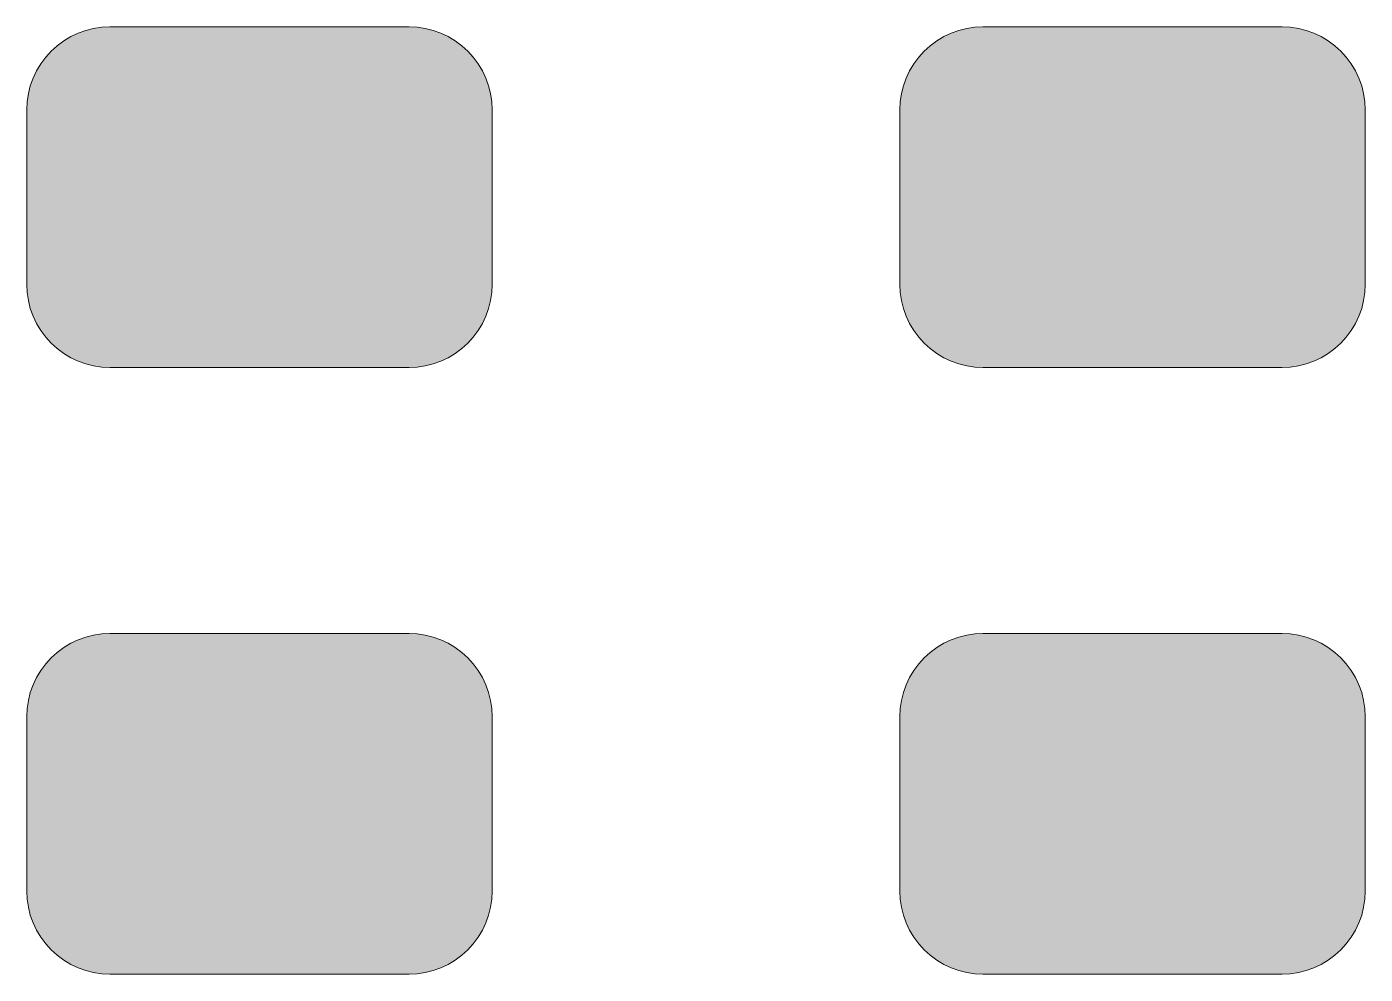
# Model space of a CAD drawing. Header units: millimetres. Extents: x -16.3 to 39.6, y -103.9 to -60.4.
# Drawn here: x -11.005 to -6.978, y -100.095 to -97.245 of the extents above; entities that cross this region are included whole.
import ezdxf

# ---------------------------------------------------------------- set-up
doc = ezdxf.new("R2010")
doc.units = ezdxf.units.MM
doc.header["$MEASUREMENT"] = 0
doc.layers.add('Camada 1', color=7, linetype='Continuous')

msp = doc.modelspace()

# ---------------------------------------------------------------- hatches: boundary and pattern name
at = {"layer": 'Camada 1', "true_color": 0x840000}
h = msp.add_hatch(color=16, dxfattribs=at)
edge = h.paths.add_edge_path()
edge.add_spline(control_points=[(-9.8303, -97.2459), (-9.8303, -97.2459), (-9.8059, -97.2494), (-9.8059, -97.2494), (-9.8059, -97.2494), (-9.7823, -97.2555), (-9.7823, -97.2555), (-9.7823, -97.2555), (-9.7592, -97.2636), (-9.7592, -97.2636), (-9.7592, -97.2636), (-9.7369, -97.2741), (-9.7369, -97.2741), (-9.7369, -97.2741), (-9.716, -97.2868), (-9.716, -97.2868), (-9.716, -97.2868), (-9.6962, -97.3015), (-9.6962, -97.3015), (-9.6962, -97.3015), (-9.6779, -97.318), (-9.6779, -97.318), (-9.6779, -97.318), (-9.6617, -97.336), (-9.6617, -97.336), (-9.6617, -97.336), (-9.6469, -97.3559), (-9.6469, -97.3559), (-9.6469, -97.3559), (-9.6342, -97.3769), (-9.6342, -97.3769), (-9.6342, -97.3769), (-9.6238, -97.399), (-9.6238, -97.399), (-9.6238, -97.399), (-9.6154, -97.4221), (-9.6154, -97.4221), (-9.6154, -97.4221), (-9.6096, -97.4458), (-9.6096, -97.4458), (-9.6096, -97.4458), (-9.606, -97.4702), (-9.606, -97.4702), (-9.606, -97.4702), (-9.6048, -97.4945), (-9.6048, -97.4945), (-9.6048, -97.4945), (-9.6048, -98.0196), (-9.6048, -98.0196), (-9.6048, -98.0196), (-9.606, -98.0442), (-9.606, -98.0442), (-9.606, -98.0442), (-9.6096, -98.0683), (-9.6096, -98.0683), (-9.6096, -98.0683), (-9.6154, -98.0922), (-9.6154, -98.0922), (-9.6154, -98.0922), (-9.6238, -98.1153), (-9.6238, -98.1153), (-9.6238, -98.1153), (-9.6342, -98.1374), (-9.6342, -98.1374), (-9.6342, -98.1374), (-9.6469, -98.1585), (-9.6469, -98.1585), (-9.6469, -98.1585), (-9.6617, -98.1783), (-9.6617, -98.1783), (-9.6617, -98.1783), (-9.6779, -98.1963), (-9.6779, -98.1963), (-9.6779, -98.1963), (-9.6962, -98.2128), (-9.6962, -98.2128), (-9.6962, -98.2128), (-9.716, -98.2276), (-9.716, -98.2276), (-9.716, -98.2276), (-9.7369, -98.24), (-9.7369, -98.24), (-9.7369, -98.24), (-9.7592, -98.2507), (-9.7592, -98.2507), (-9.7592, -98.2507), (-9.7823, -98.2588), (-9.7823, -98.2588), (-9.7823, -98.2588), (-9.8059, -98.2649), (-9.8059, -98.2649), (-9.8059, -98.2649), (-9.8303, -98.2685), (-9.8303, -98.2685), (-9.8303, -98.2685), (-9.8547, -98.2697), (-9.8547, -98.2697), (-9.8547, -98.2697), (-10.7549, -98.2697), (-10.7549, -98.2697), (-10.7549, -98.2697), (-10.7793, -98.2685), (-10.7793, -98.2685), (-10.7793, -98.2685), (-10.8037, -98.2649), (-10.8037, -98.2649), (-10.8037, -98.2649), (-10.8273, -98.2588), (-10.8273, -98.2588), (-10.8273, -98.2588), (-10.8504, -98.2507), (-10.8504, -98.2507), (-10.8504, -98.2507), (-10.8727, -98.24), (-10.8727, -98.24), (-10.8727, -98.24), (-10.8936, -98.2276), (-10.8936, -98.2276), (-10.8936, -98.2276), (-10.9134, -98.2128), (-10.9134, -98.2128), (-10.9134, -98.2128), (-10.9317, -98.1963), (-10.9317, -98.1963), (-10.9317, -98.1963), (-10.9479, -98.1783), (-10.9479, -98.1783), (-10.9479, -98.1783), (-10.9627, -98.1585), (-10.9627, -98.1585), (-10.9627, -98.1585), (-10.9754, -98.1374), (-10.9754, -98.1374), (-10.9754, -98.1374), (-10.9858, -98.1153), (-10.9858, -98.1153), (-10.9858, -98.1153), (-10.9942, -98.0922), (-10.9942, -98.0922), (-10.9942, -98.0922), (-11, -98.0683), (-11, -98.0683), (-11, -98.0683), (-11.0036, -98.0442), (-11.0036, -98.0442), (-11.0036, -98.0442), (-11.0048, -98.0196), (-11.0048, -98.0196), (-11.0048, -98.0196), (-11.0048, -97.4945), (-11.0048, -97.4945), (-11.0048, -97.4945), (-11.0036, -97.4702), (-11.0036, -97.4702), (-11.0036, -97.4702), (-11, -97.4458), (-11, -97.4458), (-11, -97.4458), (-10.9942, -97.4221), (-10.9942, -97.4221), (-10.9942, -97.4221), (-10.9858, -97.399), (-10.9858, -97.399), (-10.9858, -97.399), (-10.9754, -97.3769), (-10.9754, -97.3769), (-10.9754, -97.3769), (-10.9627, -97.3559), (-10.9627, -97.3559), (-10.9627, -97.3559), (-10.9479, -97.336), (-10.9479, -97.336), (-10.9479, -97.336), (-10.9317, -97.318), (-10.9317, -97.318), (-10.9317, -97.318), (-10.9134, -97.3015), (-10.9134, -97.3015), (-10.9134, -97.3015), (-10.8936, -97.2868), (-10.8936, -97.2868), (-10.8936, -97.2868), (-10.8727, -97.2741), (-10.8727, -97.2741), (-10.8727, -97.2741), (-10.8504, -97.2636), (-10.8504, -97.2636), (-10.8504, -97.2636), (-10.8273, -97.2555), (-10.8273, -97.2555), (-10.8273, -97.2555), (-10.8037, -97.2494), (-10.8037, -97.2494), (-10.8037, -97.2494), (-10.7793, -97.2459), (-10.7793, -97.2459), (-10.7793, -97.2459), (-10.7549, -97.2446), (-10.7549, -97.2446), (-10.7549, -97.2446), (-9.8547, -97.2446), (-9.8547, -97.2446), (-9.8547, -97.2446), (-9.8303, -97.2459), (-9.8303, -97.2459)], knot_values=[0, 0, 0, 0, 0.014706, 0.014706, 0.014706, 0.029412, 0.029412, 0.029412, 0.044118, 0.044118, 0.044118, 0.058824, 0.058824, 0.058824, 0.073529, 0.073529, 0.073529, 0.088235, 0.088235, 0.088235, 0.102941, 0.102941, 0.102941, 0.117647, 0.117647, 0.117647, 0.132353, 0.132353, 0.132353, 0.147059, 0.147059, 0.147059, 0.161765, 0.161765, 0.161765, 0.176471, 0.176471, 0.176471, 0.191176, 0.191176, 0.191176, 0.205882, 0.205882, 0.205882, 0.220588, 0.220588, 0.220588, 0.235294, 0.235294, 0.235294, 0.25, 0.25, 0.25, 0.264706, 0.264706, 0.264706, 0.279412, 0.279412, 0.279412, 0.294118, 0.294118, 0.294118, 0.308824, 0.308824, 0.308824, 0.323529, 0.323529, 0.323529, 0.338235, 0.338235, 0.338235, 0.352941, 0.352941, 0.352941, 0.367647, 0.367647, 0.367647, 0.382353, 0.382353, 0.382353, 0.397059, 0.397059, 0.397059, 0.411765, 0.411765, 0.411765, 0.426471, 0.426471, 0.426471, 0.441176, 0.441176, 0.441176, 0.455882, 0.455882, 0.455882, 0.470588, 0.470588, 0.470588, 0.485294, 0.485294, 0.485294, 0.5, 0.5, 0.5, 0.514706, 0.514706, 0.514706, 0.529412, 0.529412, 0.529412, 0.544118, 0.544118, 0.544118, 0.558824, 0.558824, 0.558824, 0.573529, 0.573529, 0.573529, 0.588235, 0.588235, 0.588235, 0.602941, 0.602941, 0.602941, 0.617647, 0.617647, 0.617647, 0.632353, 0.632353, 0.632353, 0.647059, 0.647059, 0.647059, 0.661765, 0.661765, 0.661765, 0.676471, 0.676471, 0.676471, 0.691176, 0.691176, 0.691176, 0.705882, 0.705882, 0.705882, 0.720588, 0.720588, 0.720588, 0.735294, 0.735294, 0.735294, 0.75, 0.75, 0.75, 0.764706, 0.764706, 0.764706, 0.779412, 0.779412, 0.779412, 0.794118, 0.794118, 0.794118, 0.808824, 0.808824, 0.808824, 0.823529, 0.823529, 0.823529, 0.838235, 0.838235, 0.838235, 0.852941, 0.852941, 0.852941, 0.867647, 0.867647, 0.867647, 0.882353, 0.882353, 0.882353, 0.897059, 0.897059, 0.897059, 0.911765, 0.911765, 0.911765, 0.926471, 0.926471, 0.926471, 0.941176, 0.941176, 0.941176, 0.955882, 0.955882, 0.955882, 0.970588, 0.970588, 0.970588, 0.985294, 0.985294, 0.985294, 1, 1, 1, 1], degree=3, periodic=1)
h = msp.add_hatch(color=16, dxfattribs=at)
edge = h.paths.add_edge_path()
edge.add_spline(control_points=[(-7.204, -97.2459), (-7.204, -97.2459), (-7.1796, -97.2494), (-7.1796, -97.2494), (-7.1796, -97.2494), (-7.156, -97.2555), (-7.156, -97.2555), (-7.156, -97.2555), (-7.1328, -97.2636), (-7.1328, -97.2636), (-7.1328, -97.2636), (-7.1105, -97.2741), (-7.1105, -97.2741), (-7.1105, -97.2741), (-7.0897, -97.2868), (-7.0897, -97.2868), (-7.0897, -97.2868), (-7.0699, -97.3015), (-7.0699, -97.3015), (-7.0699, -97.3015), (-7.0516, -97.318), (-7.0516, -97.318), (-7.0516, -97.318), (-7.0353, -97.336), (-7.0353, -97.336), (-7.0353, -97.336), (-7.0206, -97.3559), (-7.0206, -97.3559), (-7.0206, -97.3559), (-7.0079, -97.3769), (-7.0079, -97.3769), (-7.0079, -97.3769), (-6.9975, -97.399), (-6.9975, -97.399), (-6.9975, -97.399), (-6.9891, -97.4221), (-6.9891, -97.4221), (-6.9891, -97.4221), (-6.9832, -97.4458), (-6.9832, -97.4458), (-6.9832, -97.4458), (-6.9797, -97.4702), (-6.9797, -97.4702), (-6.9797, -97.4702), (-6.9784, -97.4945), (-6.9784, -97.4945), (-6.9784, -97.4945), (-6.9784, -98.0196), (-6.9784, -98.0196), (-6.9784, -98.0196), (-6.9797, -98.0442), (-6.9797, -98.0442), (-6.9797, -98.0442), (-6.9832, -98.0683), (-6.9832, -98.0683), (-6.9832, -98.0683), (-6.9891, -98.0922), (-6.9891, -98.0922), (-6.9891, -98.0922), (-6.9975, -98.1153), (-6.9975, -98.1153), (-6.9975, -98.1153), (-7.0079, -98.1374), (-7.0079, -98.1374), (-7.0079, -98.1374), (-7.0206, -98.1585), (-7.0206, -98.1585), (-7.0206, -98.1585), (-7.0353, -98.1783), (-7.0353, -98.1783), (-7.0353, -98.1783), (-7.0516, -98.1963), (-7.0516, -98.1963), (-7.0516, -98.1963), (-7.0699, -98.2128), (-7.0699, -98.2128), (-7.0699, -98.2128), (-7.0897, -98.2276), (-7.0897, -98.2276), (-7.0897, -98.2276), (-7.1105, -98.24), (-7.1105, -98.24), (-7.1105, -98.24), (-7.1328, -98.2507), (-7.1328, -98.2507), (-7.1328, -98.2507), (-7.156, -98.2588), (-7.156, -98.2588), (-7.156, -98.2588), (-7.1796, -98.2649), (-7.1796, -98.2649), (-7.1796, -98.2649), (-7.204, -98.2685), (-7.204, -98.2685), (-7.204, -98.2685), (-7.2284, -98.2697), (-7.2284, -98.2697), (-7.2284, -98.2697), (-8.1285, -98.2697), (-8.1285, -98.2697), (-8.1285, -98.2697), (-8.1529, -98.2685), (-8.1529, -98.2685), (-8.1529, -98.2685), (-8.1773, -98.2649), (-8.1773, -98.2649), (-8.1773, -98.2649), (-8.2009, -98.2588), (-8.2009, -98.2588), (-8.2009, -98.2588), (-8.224, -98.2507), (-8.224, -98.2507), (-8.224, -98.2507), (-8.2464, -98.24), (-8.2464, -98.24), (-8.2464, -98.24), (-8.2672, -98.2276), (-8.2672, -98.2276), (-8.2672, -98.2276), (-8.287, -98.2128), (-8.287, -98.2128), (-8.287, -98.2128), (-8.3053, -98.1963), (-8.3053, -98.1963), (-8.3053, -98.1963), (-8.3216, -98.1783), (-8.3216, -98.1783), (-8.3216, -98.1783), (-8.3363, -98.1585), (-8.3363, -98.1585), (-8.3363, -98.1585), (-8.349, -98.1374), (-8.349, -98.1374), (-8.349, -98.1374), (-8.3594, -98.1153), (-8.3594, -98.1153), (-8.3594, -98.1153), (-8.3678, -98.0922), (-8.3678, -98.0922), (-8.3678, -98.0922), (-8.3736, -98.0683), (-8.3736, -98.0683), (-8.3736, -98.0683), (-8.3772, -98.0442), (-8.3772, -98.0442), (-8.3772, -98.0442), (-8.3785, -98.0196), (-8.3785, -98.0196), (-8.3785, -98.0196), (-8.3785, -97.4945), (-8.3785, -97.4945), (-8.3785, -97.4945), (-8.3772, -97.4702), (-8.3772, -97.4702), (-8.3772, -97.4702), (-8.3736, -97.4458), (-8.3736, -97.4458), (-8.3736, -97.4458), (-8.3678, -97.4221), (-8.3678, -97.4221), (-8.3678, -97.4221), (-8.3594, -97.399), (-8.3594, -97.399), (-8.3594, -97.399), (-8.349, -97.3769), (-8.349, -97.3769), (-8.349, -97.3769), (-8.3363, -97.3559), (-8.3363, -97.3559), (-8.3363, -97.3559), (-8.3216, -97.336), (-8.3216, -97.336), (-8.3216, -97.336), (-8.3053, -97.318), (-8.3053, -97.318), (-8.3053, -97.318), (-8.287, -97.3015), (-8.287, -97.3015), (-8.287, -97.3015), (-8.2672, -97.2868), (-8.2672, -97.2868), (-8.2672, -97.2868), (-8.2464, -97.2741), (-8.2464, -97.2741), (-8.2464, -97.2741), (-8.224, -97.2636), (-8.224, -97.2636), (-8.224, -97.2636), (-8.2009, -97.2555), (-8.2009, -97.2555), (-8.2009, -97.2555), (-8.1773, -97.2494), (-8.1773, -97.2494), (-8.1773, -97.2494), (-8.1529, -97.2459), (-8.1529, -97.2459), (-8.1529, -97.2459), (-8.1285, -97.2446), (-8.1285, -97.2446), (-8.1285, -97.2446), (-7.2284, -97.2446), (-7.2284, -97.2446), (-7.2284, -97.2446), (-7.204, -97.2459), (-7.204, -97.2459)], knot_values=[0, 0, 0, 0, 0.014706, 0.014706, 0.014706, 0.029412, 0.029412, 0.029412, 0.044118, 0.044118, 0.044118, 0.058824, 0.058824, 0.058824, 0.073529, 0.073529, 0.073529, 0.088235, 0.088235, 0.088235, 0.102941, 0.102941, 0.102941, 0.117647, 0.117647, 0.117647, 0.132353, 0.132353, 0.132353, 0.147059, 0.147059, 0.147059, 0.161765, 0.161765, 0.161765, 0.176471, 0.176471, 0.176471, 0.191176, 0.191176, 0.191176, 0.205882, 0.205882, 0.205882, 0.220588, 0.220588, 0.220588, 0.235294, 0.235294, 0.235294, 0.25, 0.25, 0.25, 0.264706, 0.264706, 0.264706, 0.279412, 0.279412, 0.279412, 0.294118, 0.294118, 0.294118, 0.308824, 0.308824, 0.308824, 0.323529, 0.323529, 0.323529, 0.338235, 0.338235, 0.338235, 0.352941, 0.352941, 0.352941, 0.367647, 0.367647, 0.367647, 0.382353, 0.382353, 0.382353, 0.397059, 0.397059, 0.397059, 0.411765, 0.411765, 0.411765, 0.426471, 0.426471, 0.426471, 0.441176, 0.441176, 0.441176, 0.455882, 0.455882, 0.455882, 0.470588, 0.470588, 0.470588, 0.485294, 0.485294, 0.485294, 0.5, 0.5, 0.5, 0.514706, 0.514706, 0.514706, 0.529412, 0.529412, 0.529412, 0.544118, 0.544118, 0.544118, 0.558824, 0.558824, 0.558824, 0.573529, 0.573529, 0.573529, 0.588235, 0.588235, 0.588235, 0.602941, 0.602941, 0.602941, 0.617647, 0.617647, 0.617647, 0.632353, 0.632353, 0.632353, 0.647059, 0.647059, 0.647059, 0.661765, 0.661765, 0.661765, 0.676471, 0.676471, 0.676471, 0.691176, 0.691176, 0.691176, 0.705882, 0.705882, 0.705882, 0.720588, 0.720588, 0.720588, 0.735294, 0.735294, 0.735294, 0.75, 0.75, 0.75, 0.764706, 0.764706, 0.764706, 0.779412, 0.779412, 0.779412, 0.794118, 0.794118, 0.794118, 0.808824, 0.808824, 0.808824, 0.823529, 0.823529, 0.823529, 0.838235, 0.838235, 0.838235, 0.852941, 0.852941, 0.852941, 0.867647, 0.867647, 0.867647, 0.882353, 0.882353, 0.882353, 0.897059, 0.897059, 0.897059, 0.911765, 0.911765, 0.911765, 0.926471, 0.926471, 0.926471, 0.941176, 0.941176, 0.941176, 0.955882, 0.955882, 0.955882, 0.970588, 0.970588, 0.970588, 0.985294, 0.985294, 0.985294, 1, 1, 1, 1], degree=3, periodic=1)
h = msp.add_hatch(color=16, dxfattribs=at)
edge = h.paths.add_edge_path()
edge.add_spline(control_points=[(-9.8303, -99.0708), (-9.8303, -99.0708), (-9.8059, -99.0743), (-9.8059, -99.0743), (-9.8059, -99.0743), (-9.7823, -99.0804), (-9.7823, -99.0804), (-9.7823, -99.0804), (-9.7592, -99.0885), (-9.7592, -99.0885), (-9.7592, -99.0885), (-9.7369, -99.0992), (-9.7369, -99.0992), (-9.7369, -99.0992), (-9.716, -99.1117), (-9.716, -99.1117), (-9.716, -99.1117), (-9.6962, -99.1264), (-9.6962, -99.1264), (-9.6962, -99.1264), (-9.6779, -99.1429), (-9.6779, -99.1429), (-9.6779, -99.1429), (-9.6617, -99.1609), (-9.6617, -99.1609), (-9.6617, -99.1609), (-9.6469, -99.1807), (-9.6469, -99.1807), (-9.6469, -99.1807), (-9.6342, -99.2018), (-9.6342, -99.2018), (-9.6342, -99.2018), (-9.6238, -99.2239), (-9.6238, -99.2239), (-9.6238, -99.2239), (-9.6154, -99.247), (-9.6154, -99.247), (-9.6154, -99.247), (-9.6096, -99.2709), (-9.6096, -99.2709), (-9.6096, -99.2709), (-9.606, -99.295), (-9.606, -99.295), (-9.606, -99.295), (-9.6048, -99.3197), (-9.6048, -99.3197), (-9.6048, -99.3197), (-9.6048, -99.8444), (-9.6048, -99.8444), (-9.6048, -99.8444), (-9.606, -99.8691), (-9.606, -99.8691), (-9.606, -99.8691), (-9.6096, -99.8932), (-9.6096, -99.8932), (-9.6096, -99.8932), (-9.6154, -99.9171), (-9.6154, -99.9171), (-9.6154, -99.9171), (-9.6238, -99.9402), (-9.6238, -99.9402), (-9.6238, -99.9402), (-9.6342, -99.9623), (-9.6342, -99.9623), (-9.6342, -99.9623), (-9.6469, -99.9834), (-9.6469, -99.9834), (-9.6469, -99.9834), (-9.6617, -100.0032), (-9.6617, -100.0032), (-9.6617, -100.0032), (-9.6779, -100.0212), (-9.6779, -100.0212), (-9.6779, -100.0212), (-9.6962, -100.0377), (-9.6962, -100.0377), (-9.6962, -100.0377), (-9.716, -100.0525), (-9.716, -100.0525), (-9.716, -100.0525), (-9.7369, -100.0649), (-9.7369, -100.0649), (-9.7369, -100.0649), (-9.7592, -100.0756), (-9.7592, -100.0756), (-9.7592, -100.0756), (-9.7823, -100.0837), (-9.7823, -100.0837), (-9.7823, -100.0837), (-9.8059, -100.0898), (-9.8059, -100.0898), (-9.8059, -100.0898), (-9.8303, -100.0934), (-9.8303, -100.0934), (-9.8303, -100.0934), (-9.8547, -100.0946), (-9.8547, -100.0946), (-9.8547, -100.0946), (-10.7549, -100.0946), (-10.7549, -100.0946), (-10.7549, -100.0946), (-10.7793, -100.0934), (-10.7793, -100.0934), (-10.7793, -100.0934), (-10.8037, -100.0898), (-10.8037, -100.0898), (-10.8037, -100.0898), (-10.8273, -100.0837), (-10.8273, -100.0837), (-10.8273, -100.0837), (-10.8504, -100.0756), (-10.8504, -100.0756), (-10.8504, -100.0756), (-10.8727, -100.0649), (-10.8727, -100.0649), (-10.8727, -100.0649), (-10.8936, -100.0525), (-10.8936, -100.0525), (-10.8936, -100.0525), (-10.9134, -100.0377), (-10.9134, -100.0377), (-10.9134, -100.0377), (-10.9317, -100.0212), (-10.9317, -100.0212), (-10.9317, -100.0212), (-10.9479, -100.0032), (-10.9479, -100.0032), (-10.9479, -100.0032), (-10.9627, -99.9834), (-10.9627, -99.9834), (-10.9627, -99.9834), (-10.9754, -99.9623), (-10.9754, -99.9623), (-10.9754, -99.9623), (-10.9858, -99.9402), (-10.9858, -99.9402), (-10.9858, -99.9402), (-10.9942, -99.9171), (-10.9942, -99.9171), (-10.9942, -99.9171), (-11, -99.8932), (-11, -99.8932), (-11, -99.8932), (-11.0036, -99.8691), (-11.0036, -99.8691), (-11.0036, -99.8691), (-11.0048, -99.8444), (-11.0048, -99.8444), (-11.0048, -99.8444), (-11.0048, -99.3197), (-11.0048, -99.3197), (-11.0048, -99.3197), (-11.0036, -99.295), (-11.0036, -99.295), (-11.0036, -99.295), (-11, -99.2709), (-11, -99.2709), (-11, -99.2709), (-10.9942, -99.247), (-10.9942, -99.247), (-10.9942, -99.247), (-10.9858, -99.2239), (-10.9858, -99.2239), (-10.9858, -99.2239), (-10.9754, -99.2018), (-10.9754, -99.2018), (-10.9754, -99.2018), (-10.9627, -99.1807), (-10.9627, -99.1807), (-10.9627, -99.1807), (-10.9479, -99.1609), (-10.9479, -99.1609), (-10.9479, -99.1609), (-10.9317, -99.1429), (-10.9317, -99.1429), (-10.9317, -99.1429), (-10.9134, -99.1264), (-10.9134, -99.1264), (-10.9134, -99.1264), (-10.8936, -99.1117), (-10.8936, -99.1117), (-10.8936, -99.1117), (-10.8727, -99.0992), (-10.8727, -99.0992), (-10.8727, -99.0992), (-10.8504, -99.0885), (-10.8504, -99.0885), (-10.8504, -99.0885), (-10.8273, -99.0804), (-10.8273, -99.0804), (-10.8273, -99.0804), (-10.8037, -99.0743), (-10.8037, -99.0743), (-10.8037, -99.0743), (-10.7793, -99.0708), (-10.7793, -99.0708), (-10.7793, -99.0708), (-10.7549, -99.0695), (-10.7549, -99.0695), (-10.7549, -99.0695), (-9.8547, -99.0695), (-9.8547, -99.0695), (-9.8547, -99.0695), (-9.8303, -99.0708), (-9.8303, -99.0708)], knot_values=[0, 0, 0, 0, 0.014706, 0.014706, 0.014706, 0.029412, 0.029412, 0.029412, 0.044118, 0.044118, 0.044118, 0.058824, 0.058824, 0.058824, 0.073529, 0.073529, 0.073529, 0.088235, 0.088235, 0.088235, 0.102941, 0.102941, 0.102941, 0.117647, 0.117647, 0.117647, 0.132353, 0.132353, 0.132353, 0.147059, 0.147059, 0.147059, 0.161765, 0.161765, 0.161765, 0.176471, 0.176471, 0.176471, 0.191176, 0.191176, 0.191176, 0.205882, 0.205882, 0.205882, 0.220588, 0.220588, 0.220588, 0.235294, 0.235294, 0.235294, 0.25, 0.25, 0.25, 0.264706, 0.264706, 0.264706, 0.279412, 0.279412, 0.279412, 0.294118, 0.294118, 0.294118, 0.308824, 0.308824, 0.308824, 0.323529, 0.323529, 0.323529, 0.338235, 0.338235, 0.338235, 0.352941, 0.352941, 0.352941, 0.367647, 0.367647, 0.367647, 0.382353, 0.382353, 0.382353, 0.397059, 0.397059, 0.397059, 0.411765, 0.411765, 0.411765, 0.426471, 0.426471, 0.426471, 0.441176, 0.441176, 0.441176, 0.455882, 0.455882, 0.455882, 0.470588, 0.470588, 0.470588, 0.485294, 0.485294, 0.485294, 0.5, 0.5, 0.5, 0.514706, 0.514706, 0.514706, 0.529412, 0.529412, 0.529412, 0.544118, 0.544118, 0.544118, 0.558824, 0.558824, 0.558824, 0.573529, 0.573529, 0.573529, 0.588235, 0.588235, 0.588235, 0.602941, 0.602941, 0.602941, 0.617647, 0.617647, 0.617647, 0.632353, 0.632353, 0.632353, 0.647059, 0.647059, 0.647059, 0.661765, 0.661765, 0.661765, 0.676471, 0.676471, 0.676471, 0.691176, 0.691176, 0.691176, 0.705882, 0.705882, 0.705882, 0.720588, 0.720588, 0.720588, 0.735294, 0.735294, 0.735294, 0.75, 0.75, 0.75, 0.764706, 0.764706, 0.764706, 0.779412, 0.779412, 0.779412, 0.794118, 0.794118, 0.794118, 0.808824, 0.808824, 0.808824, 0.823529, 0.823529, 0.823529, 0.838235, 0.838235, 0.838235, 0.852941, 0.852941, 0.852941, 0.867647, 0.867647, 0.867647, 0.882353, 0.882353, 0.882353, 0.897059, 0.897059, 0.897059, 0.911765, 0.911765, 0.911765, 0.926471, 0.926471, 0.926471, 0.941176, 0.941176, 0.941176, 0.955882, 0.955882, 0.955882, 0.970588, 0.970588, 0.970588, 0.985294, 0.985294, 0.985294, 1, 1, 1, 1], degree=3, periodic=1)
h = msp.add_hatch(color=16, dxfattribs=at)
edge = h.paths.add_edge_path()
edge.add_spline(control_points=[(-7.204, -99.0708), (-7.204, -99.0708), (-7.1796, -99.0743), (-7.1796, -99.0743), (-7.1796, -99.0743), (-7.156, -99.0804), (-7.156, -99.0804), (-7.156, -99.0804), (-7.1328, -99.0885), (-7.1328, -99.0885), (-7.1328, -99.0885), (-7.1105, -99.0992), (-7.1105, -99.0992), (-7.1105, -99.0992), (-7.0897, -99.1117), (-7.0897, -99.1117), (-7.0897, -99.1117), (-7.0699, -99.1264), (-7.0699, -99.1264), (-7.0699, -99.1264), (-7.0516, -99.1429), (-7.0516, -99.1429), (-7.0516, -99.1429), (-7.0353, -99.1609), (-7.0353, -99.1609), (-7.0353, -99.1609), (-7.0206, -99.1807), (-7.0206, -99.1807), (-7.0206, -99.1807), (-7.0079, -99.2018), (-7.0079, -99.2018), (-7.0079, -99.2018), (-6.9975, -99.2239), (-6.9975, -99.2239), (-6.9975, -99.2239), (-6.9891, -99.247), (-6.9891, -99.247), (-6.9891, -99.247), (-6.9832, -99.2709), (-6.9832, -99.2709), (-6.9832, -99.2709), (-6.9797, -99.295), (-6.9797, -99.295), (-6.9797, -99.295), (-6.9784, -99.3197), (-6.9784, -99.3197), (-6.9784, -99.3197), (-6.9784, -99.8444), (-6.9784, -99.8444), (-6.9784, -99.8444), (-6.9797, -99.8691), (-6.9797, -99.8691), (-6.9797, -99.8691), (-6.9832, -99.8932), (-6.9832, -99.8932), (-6.9832, -99.8932), (-6.9891, -99.9171), (-6.9891, -99.9171), (-6.9891, -99.9171), (-6.9975, -99.9402), (-6.9975, -99.9402), (-6.9975, -99.9402), (-7.0079, -99.9623), (-7.0079, -99.9623), (-7.0079, -99.9623), (-7.0206, -99.9834), (-7.0206, -99.9834), (-7.0206, -99.9834), (-7.0353, -100.0032), (-7.0353, -100.0032), (-7.0353, -100.0032), (-7.0516, -100.0212), (-7.0516, -100.0212), (-7.0516, -100.0212), (-7.0699, -100.0377), (-7.0699, -100.0377), (-7.0699, -100.0377), (-7.0897, -100.0525), (-7.0897, -100.0525), (-7.0897, -100.0525), (-7.1105, -100.0649), (-7.1105, -100.0649), (-7.1105, -100.0649), (-7.1328, -100.0756), (-7.1328, -100.0756), (-7.1328, -100.0756), (-7.156, -100.0837), (-7.156, -100.0837), (-7.156, -100.0837), (-7.1796, -100.0898), (-7.1796, -100.0898), (-7.1796, -100.0898), (-7.204, -100.0934), (-7.204, -100.0934), (-7.204, -100.0934), (-7.2284, -100.0946), (-7.2284, -100.0946), (-7.2284, -100.0946), (-8.1285, -100.0946), (-8.1285, -100.0946), (-8.1285, -100.0946), (-8.1529, -100.0934), (-8.1529, -100.0934), (-8.1529, -100.0934), (-8.1773, -100.0898), (-8.1773, -100.0898), (-8.1773, -100.0898), (-8.2009, -100.0837), (-8.2009, -100.0837), (-8.2009, -100.0837), (-8.224, -100.0756), (-8.224, -100.0756), (-8.224, -100.0756), (-8.2464, -100.0649), (-8.2464, -100.0649), (-8.2464, -100.0649), (-8.2672, -100.0525), (-8.2672, -100.0525), (-8.2672, -100.0525), (-8.287, -100.0377), (-8.287, -100.0377), (-8.287, -100.0377), (-8.3053, -100.0212), (-8.3053, -100.0212), (-8.3053, -100.0212), (-8.3216, -100.0032), (-8.3216, -100.0032), (-8.3216, -100.0032), (-8.3363, -99.9834), (-8.3363, -99.9834), (-8.3363, -99.9834), (-8.349, -99.9623), (-8.349, -99.9623), (-8.349, -99.9623), (-8.3594, -99.9402), (-8.3594, -99.9402), (-8.3594, -99.9402), (-8.3678, -99.9171), (-8.3678, -99.9171), (-8.3678, -99.9171), (-8.3736, -99.8932), (-8.3736, -99.8932), (-8.3736, -99.8932), (-8.3772, -99.8691), (-8.3772, -99.8691), (-8.3772, -99.8691), (-8.3785, -99.8444), (-8.3785, -99.8444), (-8.3785, -99.8444), (-8.3785, -99.3197), (-8.3785, -99.3197), (-8.3785, -99.3197), (-8.3772, -99.295), (-8.3772, -99.295), (-8.3772, -99.295), (-8.3736, -99.2709), (-8.3736, -99.2709), (-8.3736, -99.2709), (-8.3678, -99.247), (-8.3678, -99.247), (-8.3678, -99.247), (-8.3594, -99.2239), (-8.3594, -99.2239), (-8.3594, -99.2239), (-8.349, -99.2018), (-8.349, -99.2018), (-8.349, -99.2018), (-8.3363, -99.1807), (-8.3363, -99.1807), (-8.3363, -99.1807), (-8.3216, -99.1609), (-8.3216, -99.1609), (-8.3216, -99.1609), (-8.3053, -99.1429), (-8.3053, -99.1429), (-8.3053, -99.1429), (-8.287, -99.1264), (-8.287, -99.1264), (-8.287, -99.1264), (-8.2672, -99.1117), (-8.2672, -99.1117), (-8.2672, -99.1117), (-8.2464, -99.0992), (-8.2464, -99.0992), (-8.2464, -99.0992), (-8.224, -99.0885), (-8.224, -99.0885), (-8.224, -99.0885), (-8.2009, -99.0804), (-8.2009, -99.0804), (-8.2009, -99.0804), (-8.1773, -99.0743), (-8.1773, -99.0743), (-8.1773, -99.0743), (-8.1529, -99.0708), (-8.1529, -99.0708), (-8.1529, -99.0708), (-8.1285, -99.0695), (-8.1285, -99.0695), (-8.1285, -99.0695), (-7.2284, -99.0695), (-7.2284, -99.0695), (-7.2284, -99.0695), (-7.204, -99.0708), (-7.204, -99.0708)], knot_values=[0, 0, 0, 0, 0.014706, 0.014706, 0.014706, 0.029412, 0.029412, 0.029412, 0.044118, 0.044118, 0.044118, 0.058824, 0.058824, 0.058824, 0.073529, 0.073529, 0.073529, 0.088235, 0.088235, 0.088235, 0.102941, 0.102941, 0.102941, 0.117647, 0.117647, 0.117647, 0.132353, 0.132353, 0.132353, 0.147059, 0.147059, 0.147059, 0.161765, 0.161765, 0.161765, 0.176471, 0.176471, 0.176471, 0.191176, 0.191176, 0.191176, 0.205882, 0.205882, 0.205882, 0.220588, 0.220588, 0.220588, 0.235294, 0.235294, 0.235294, 0.25, 0.25, 0.25, 0.264706, 0.264706, 0.264706, 0.279412, 0.279412, 0.279412, 0.294118, 0.294118, 0.294118, 0.308824, 0.308824, 0.308824, 0.323529, 0.323529, 0.323529, 0.338235, 0.338235, 0.338235, 0.352941, 0.352941, 0.352941, 0.367647, 0.367647, 0.367647, 0.382353, 0.382353, 0.382353, 0.397059, 0.397059, 0.397059, 0.411765, 0.411765, 0.411765, 0.426471, 0.426471, 0.426471, 0.441176, 0.441176, 0.441176, 0.455882, 0.455882, 0.455882, 0.470588, 0.470588, 0.470588, 0.485294, 0.485294, 0.485294, 0.5, 0.5, 0.5, 0.514706, 0.514706, 0.514706, 0.529412, 0.529412, 0.529412, 0.544118, 0.544118, 0.544118, 0.558824, 0.558824, 0.558824, 0.573529, 0.573529, 0.573529, 0.588235, 0.588235, 0.588235, 0.602941, 0.602941, 0.602941, 0.617647, 0.617647, 0.617647, 0.632353, 0.632353, 0.632353, 0.647059, 0.647059, 0.647059, 0.661765, 0.661765, 0.661765, 0.676471, 0.676471, 0.676471, 0.691176, 0.691176, 0.691176, 0.705882, 0.705882, 0.705882, 0.720588, 0.720588, 0.720588, 0.735294, 0.735294, 0.735294, 0.75, 0.75, 0.75, 0.764706, 0.764706, 0.764706, 0.779412, 0.779412, 0.779412, 0.794118, 0.794118, 0.794118, 0.808824, 0.808824, 0.808824, 0.823529, 0.823529, 0.823529, 0.838235, 0.838235, 0.838235, 0.852941, 0.852941, 0.852941, 0.867647, 0.867647, 0.867647, 0.882353, 0.882353, 0.882353, 0.897059, 0.897059, 0.897059, 0.911765, 0.911765, 0.911765, 0.926471, 0.926471, 0.926471, 0.941176, 0.941176, 0.941176, 0.955882, 0.955882, 0.955882, 0.970588, 0.970588, 0.970588, 0.985294, 0.985294, 0.985294, 1, 1, 1, 1], degree=3, periodic=1)

# ---------------------------------------------------------------- linework, layer by layer
at = {"layer": 'Camada 1', "color": 16, "lineweight": 0}
for points in [[(-9.8303, -97.2459), (-9.8303, -97.2459), (-9.8059, -97.2494), (-9.8059, -97.2494), (-9.8059, -97.2494), (-9.7823, -97.2555), (-9.7823, -97.2555), (-9.7823, -97.2555), (-9.7592, -97.2636), (-9.7592, -97.2636), (-9.7592, -97.2636), (-9.7369, -97.2741), (-9.7369, -97.2741), (-9.7369, -97.2741), (-9.716, -97.2868), (-9.716, -97.2868), (-9.716, -97.2868), (-9.6962, -97.3015), (-9.6962, -97.3015), (-9.6962, -97.3015), (-9.6779, -97.318), (-9.6779, -97.318), (-9.6779, -97.318), (-9.6617, -97.336), (-9.6617, -97.336), (-9.6617, -97.336), (-9.6469, -97.3559), (-9.6469, -97.3559), (-9.6469, -97.3559), (-9.6342, -97.3769), (-9.6342, -97.3769), (-9.6342, -97.3769), (-9.6238, -97.399), (-9.6238, -97.399), (-9.6238, -97.399), (-9.6154, -97.4221), (-9.6154, -97.4221), (-9.6154, -97.4221), (-9.6096, -97.4458), (-9.6096, -97.4458), (-9.6096, -97.4458), (-9.606, -97.4702), (-9.606, -97.4702), (-9.606, -97.4702), (-9.6048, -97.4945), (-9.6048, -97.4945), (-9.6048, -97.4945), (-9.6048, -98.0196), (-9.6048, -98.0196), (-9.6048, -98.0196), (-9.606, -98.0442), (-9.606, -98.0442), (-9.606, -98.0442), (-9.6096, -98.0683), (-9.6096, -98.0683), (-9.6096, -98.0683), (-9.6154, -98.0922), (-9.6154, -98.0922), (-9.6154, -98.0922), (-9.6238, -98.1153), (-9.6238, -98.1153), (-9.6238, -98.1153), (-9.6342, -98.1374), (-9.6342, -98.1374), (-9.6342, -98.1374), (-9.6469, -98.1585), (-9.6469, -98.1585), (-9.6469, -98.1585), (-9.6617, -98.1783), (-9.6617, -98.1783), (-9.6617, -98.1783), (-9.6779, -98.1963), (-9.6779, -98.1963), (-9.6779, -98.1963), (-9.6962, -98.2128), (-9.6962, -98.2128), (-9.6962, -98.2128), (-9.716, -98.2276), (-9.716, -98.2276), (-9.716, -98.2276), (-9.7369, -98.24), (-9.7369, -98.24), (-9.7369, -98.24), (-9.7592, -98.2507), (-9.7592, -98.2507), (-9.7592, -98.2507), (-9.7823, -98.2588), (-9.7823, -98.2588), (-9.7823, -98.2588), (-9.8059, -98.2649), (-9.8059, -98.2649), (-9.8059, -98.2649), (-9.8303, -98.2685), (-9.8303, -98.2685), (-9.8303, -98.2685), (-9.8547, -98.2697), (-9.8547, -98.2697), (-9.8547, -98.2697), (-10.7549, -98.2697), (-10.7549, -98.2697), (-10.7549, -98.2697), (-10.7793, -98.2685), (-10.7793, -98.2685), (-10.7793, -98.2685), (-10.8037, -98.2649), (-10.8037, -98.2649), (-10.8037, -98.2649), (-10.8273, -98.2588), (-10.8273, -98.2588), (-10.8273, -98.2588), (-10.8504, -98.2507), (-10.8504, -98.2507), (-10.8504, -98.2507), (-10.8727, -98.24), (-10.8727, -98.24), (-10.8727, -98.24), (-10.8936, -98.2276), (-10.8936, -98.2276), (-10.8936, -98.2276), (-10.9134, -98.2128), (-10.9134, -98.2128), (-10.9134, -98.2128), (-10.9317, -98.1963), (-10.9317, -98.1963), (-10.9317, -98.1963), (-10.9479, -98.1783), (-10.9479, -98.1783), (-10.9479, -98.1783), (-10.9627, -98.1585), (-10.9627, -98.1585), (-10.9627, -98.1585), (-10.9754, -98.1374), (-10.9754, -98.1374), (-10.9754, -98.1374), (-10.9858, -98.1153), (-10.9858, -98.1153), (-10.9858, -98.1153), (-10.9942, -98.0922), (-10.9942, -98.0922), (-10.9942, -98.0922), (-11, -98.0683), (-11, -98.0683), (-11, -98.0683), (-11.0036, -98.0442), (-11.0036, -98.0442), (-11.0036, -98.0442), (-11.0048, -98.0196), (-11.0048, -98.0196), (-11.0048, -98.0196), (-11.0048, -97.4945), (-11.0048, -97.4945), (-11.0048, -97.4945), (-11.0036, -97.4702), (-11.0036, -97.4702), (-11.0036, -97.4702), (-11, -97.4458), (-11, -97.4458), (-11, -97.4458), (-10.9942, -97.4221), (-10.9942, -97.4221), (-10.9942, -97.4221), (-10.9858, -97.399), (-10.9858, -97.399), (-10.9858, -97.399), (-10.9754, -97.3769), (-10.9754, -97.3769), (-10.9754, -97.3769), (-10.9627, -97.3559), (-10.9627, -97.3559), (-10.9627, -97.3559), (-10.9479, -97.336), (-10.9479, -97.336), (-10.9479, -97.336), (-10.9317, -97.318), (-10.9317, -97.318), (-10.9317, -97.318), (-10.9134, -97.3015), (-10.9134, -97.3015), (-10.9134, -97.3015), (-10.8936, -97.2868), (-10.8936, -97.2868), (-10.8936, -97.2868), (-10.8727, -97.2741), (-10.8727, -97.2741), (-10.8727, -97.2741), (-10.8504, -97.2636), (-10.8504, -97.2636), (-10.8504, -97.2636), (-10.8273, -97.2555), (-10.8273, -97.2555), (-10.8273, -97.2555), (-10.8037, -97.2494), (-10.8037, -97.2494), (-10.8037, -97.2494), (-10.7793, -97.2459), (-10.7793, -97.2459), (-10.7793, -97.2459), (-10.7549, -97.2446), (-10.7549, -97.2446), (-10.7549, -97.2446), (-9.8547, -97.2446), (-9.8547, -97.2446), (-9.8547, -97.2446), (-9.8303, -97.2459), (-9.8303, -97.2459)], [(-7.204, -97.2459), (-7.204, -97.2459), (-7.1796, -97.2494), (-7.1796, -97.2494), (-7.1796, -97.2494), (-7.156, -97.2555), (-7.156, -97.2555), (-7.156, -97.2555), (-7.1328, -97.2636), (-7.1328, -97.2636), (-7.1328, -97.2636), (-7.1105, -97.2741), (-7.1105, -97.2741), (-7.1105, -97.2741), (-7.0897, -97.2868), (-7.0897, -97.2868), (-7.0897, -97.2868), (-7.0699, -97.3015), (-7.0699, -97.3015), (-7.0699, -97.3015), (-7.0516, -97.318), (-7.0516, -97.318), (-7.0516, -97.318), (-7.0353, -97.336), (-7.0353, -97.336), (-7.0353, -97.336), (-7.0206, -97.3559), (-7.0206, -97.3559), (-7.0206, -97.3559), (-7.0079, -97.3769), (-7.0079, -97.3769), (-7.0079, -97.3769), (-6.9975, -97.399), (-6.9975, -97.399), (-6.9975, -97.399), (-6.9891, -97.4221), (-6.9891, -97.4221), (-6.9891, -97.4221), (-6.9832, -97.4458), (-6.9832, -97.4458), (-6.9832, -97.4458), (-6.9797, -97.4702), (-6.9797, -97.4702), (-6.9797, -97.4702), (-6.9784, -97.4945), (-6.9784, -97.4945), (-6.9784, -97.4945), (-6.9784, -98.0196), (-6.9784, -98.0196), (-6.9784, -98.0196), (-6.9797, -98.0442), (-6.9797, -98.0442), (-6.9797, -98.0442), (-6.9832, -98.0683), (-6.9832, -98.0683), (-6.9832, -98.0683), (-6.9891, -98.0922), (-6.9891, -98.0922), (-6.9891, -98.0922), (-6.9975, -98.1153), (-6.9975, -98.1153), (-6.9975, -98.1153), (-7.0079, -98.1374), (-7.0079, -98.1374), (-7.0079, -98.1374), (-7.0206, -98.1585), (-7.0206, -98.1585), (-7.0206, -98.1585), (-7.0353, -98.1783), (-7.0353, -98.1783), (-7.0353, -98.1783), (-7.0516, -98.1963), (-7.0516, -98.1963), (-7.0516, -98.1963), (-7.0699, -98.2128), (-7.0699, -98.2128), (-7.0699, -98.2128), (-7.0897, -98.2276), (-7.0897, -98.2276), (-7.0897, -98.2276), (-7.1105, -98.24), (-7.1105, -98.24), (-7.1105, -98.24), (-7.1328, -98.2507), (-7.1328, -98.2507), (-7.1328, -98.2507), (-7.156, -98.2588), (-7.156, -98.2588), (-7.156, -98.2588), (-7.1796, -98.2649), (-7.1796, -98.2649), (-7.1796, -98.2649), (-7.204, -98.2685), (-7.204, -98.2685), (-7.204, -98.2685), (-7.2284, -98.2697), (-7.2284, -98.2697), (-7.2284, -98.2697), (-8.1285, -98.2697), (-8.1285, -98.2697), (-8.1285, -98.2697), (-8.1529, -98.2685), (-8.1529, -98.2685), (-8.1529, -98.2685), (-8.1773, -98.2649), (-8.1773, -98.2649), (-8.1773, -98.2649), (-8.2009, -98.2588), (-8.2009, -98.2588), (-8.2009, -98.2588), (-8.224, -98.2507), (-8.224, -98.2507), (-8.224, -98.2507), (-8.2464, -98.24), (-8.2464, -98.24), (-8.2464, -98.24), (-8.2672, -98.2276), (-8.2672, -98.2276), (-8.2672, -98.2276), (-8.287, -98.2128), (-8.287, -98.2128), (-8.287, -98.2128), (-8.3053, -98.1963), (-8.3053, -98.1963), (-8.3053, -98.1963), (-8.3216, -98.1783), (-8.3216, -98.1783), (-8.3216, -98.1783), (-8.3363, -98.1585), (-8.3363, -98.1585), (-8.3363, -98.1585), (-8.349, -98.1374), (-8.349, -98.1374), (-8.349, -98.1374), (-8.3594, -98.1153), (-8.3594, -98.1153), (-8.3594, -98.1153), (-8.3678, -98.0922), (-8.3678, -98.0922), (-8.3678, -98.0922), (-8.3736, -98.0683), (-8.3736, -98.0683), (-8.3736, -98.0683), (-8.3772, -98.0442), (-8.3772, -98.0442), (-8.3772, -98.0442), (-8.3785, -98.0196), (-8.3785, -98.0196), (-8.3785, -98.0196), (-8.3785, -97.4945), (-8.3785, -97.4945), (-8.3785, -97.4945), (-8.3772, -97.4702), (-8.3772, -97.4702), (-8.3772, -97.4702), (-8.3736, -97.4458), (-8.3736, -97.4458), (-8.3736, -97.4458), (-8.3678, -97.4221), (-8.3678, -97.4221), (-8.3678, -97.4221), (-8.3594, -97.399), (-8.3594, -97.399), (-8.3594, -97.399), (-8.349, -97.3769), (-8.349, -97.3769), (-8.349, -97.3769), (-8.3363, -97.3559), (-8.3363, -97.3559), (-8.3363, -97.3559), (-8.3216, -97.336), (-8.3216, -97.336), (-8.3216, -97.336), (-8.3053, -97.318), (-8.3053, -97.318), (-8.3053, -97.318), (-8.287, -97.3015), (-8.287, -97.3015), (-8.287, -97.3015), (-8.2672, -97.2868), (-8.2672, -97.2868), (-8.2672, -97.2868), (-8.2464, -97.2741), (-8.2464, -97.2741), (-8.2464, -97.2741), (-8.224, -97.2636), (-8.224, -97.2636), (-8.224, -97.2636), (-8.2009, -97.2555), (-8.2009, -97.2555), (-8.2009, -97.2555), (-8.1773, -97.2494), (-8.1773, -97.2494), (-8.1773, -97.2494), (-8.1529, -97.2459), (-8.1529, -97.2459), (-8.1529, -97.2459), (-8.1285, -97.2446), (-8.1285, -97.2446), (-8.1285, -97.2446), (-7.2284, -97.2446), (-7.2284, -97.2446), (-7.2284, -97.2446), (-7.204, -97.2459), (-7.204, -97.2459)], [(-9.8303, -99.0708), (-9.8303, -99.0708), (-9.8059, -99.0743), (-9.8059, -99.0743), (-9.8059, -99.0743), (-9.7823, -99.0804), (-9.7823, -99.0804), (-9.7823, -99.0804), (-9.7592, -99.0885), (-9.7592, -99.0885), (-9.7592, -99.0885), (-9.7369, -99.0992), (-9.7369, -99.0992), (-9.7369, -99.0992), (-9.716, -99.1117), (-9.716, -99.1117), (-9.716, -99.1117), (-9.6962, -99.1264), (-9.6962, -99.1264), (-9.6962, -99.1264), (-9.6779, -99.1429), (-9.6779, -99.1429), (-9.6779, -99.1429), (-9.6617, -99.1609), (-9.6617, -99.1609), (-9.6617, -99.1609), (-9.6469, -99.1807), (-9.6469, -99.1807), (-9.6469, -99.1807), (-9.6342, -99.2018), (-9.6342, -99.2018), (-9.6342, -99.2018), (-9.6238, -99.2239), (-9.6238, -99.2239), (-9.6238, -99.2239), (-9.6154, -99.247), (-9.6154, -99.247), (-9.6154, -99.247), (-9.6096, -99.2709), (-9.6096, -99.2709), (-9.6096, -99.2709), (-9.606, -99.295), (-9.606, -99.295), (-9.606, -99.295), (-9.6048, -99.3197), (-9.6048, -99.3197), (-9.6048, -99.3197), (-9.6048, -99.8444), (-9.6048, -99.8444), (-9.6048, -99.8444), (-9.606, -99.8691), (-9.606, -99.8691), (-9.606, -99.8691), (-9.6096, -99.8932), (-9.6096, -99.8932), (-9.6096, -99.8932), (-9.6154, -99.9171), (-9.6154, -99.9171), (-9.6154, -99.9171), (-9.6238, -99.9402), (-9.6238, -99.9402), (-9.6238, -99.9402), (-9.6342, -99.9623), (-9.6342, -99.9623), (-9.6342, -99.9623), (-9.6469, -99.9834), (-9.6469, -99.9834), (-9.6469, -99.9834), (-9.6617, -100.0032), (-9.6617, -100.0032), (-9.6617, -100.0032), (-9.6779, -100.0212), (-9.6779, -100.0212), (-9.6779, -100.0212), (-9.6962, -100.0377), (-9.6962, -100.0377), (-9.6962, -100.0377), (-9.716, -100.0525), (-9.716, -100.0525), (-9.716, -100.0525), (-9.7369, -100.0649), (-9.7369, -100.0649), (-9.7369, -100.0649), (-9.7592, -100.0756), (-9.7592, -100.0756), (-9.7592, -100.0756), (-9.7823, -100.0837), (-9.7823, -100.0837), (-9.7823, -100.0837), (-9.8059, -100.0898), (-9.8059, -100.0898), (-9.8059, -100.0898), (-9.8303, -100.0934), (-9.8303, -100.0934), (-9.8303, -100.0934), (-9.8547, -100.0946), (-9.8547, -100.0946), (-9.8547, -100.0946), (-10.7549, -100.0946), (-10.7549, -100.0946), (-10.7549, -100.0946), (-10.7793, -100.0934), (-10.7793, -100.0934), (-10.7793, -100.0934), (-10.8037, -100.0898), (-10.8037, -100.0898), (-10.8037, -100.0898), (-10.8273, -100.0837), (-10.8273, -100.0837), (-10.8273, -100.0837), (-10.8504, -100.0756), (-10.8504, -100.0756), (-10.8504, -100.0756), (-10.8727, -100.0649), (-10.8727, -100.0649), (-10.8727, -100.0649), (-10.8936, -100.0525), (-10.8936, -100.0525), (-10.8936, -100.0525), (-10.9134, -100.0377), (-10.9134, -100.0377), (-10.9134, -100.0377), (-10.9317, -100.0212), (-10.9317, -100.0212), (-10.9317, -100.0212), (-10.9479, -100.0032), (-10.9479, -100.0032), (-10.9479, -100.0032), (-10.9627, -99.9834), (-10.9627, -99.9834), (-10.9627, -99.9834), (-10.9754, -99.9623), (-10.9754, -99.9623), (-10.9754, -99.9623), (-10.9858, -99.9402), (-10.9858, -99.9402), (-10.9858, -99.9402), (-10.9942, -99.9171), (-10.9942, -99.9171), (-10.9942, -99.9171), (-11, -99.8932), (-11, -99.8932), (-11, -99.8932), (-11.0036, -99.8691), (-11.0036, -99.8691), (-11.0036, -99.8691), (-11.0048, -99.8444), (-11.0048, -99.8444), (-11.0048, -99.8444), (-11.0048, -99.3197), (-11.0048, -99.3197), (-11.0048, -99.3197), (-11.0036, -99.295), (-11.0036, -99.295), (-11.0036, -99.295), (-11, -99.2709), (-11, -99.2709), (-11, -99.2709), (-10.9942, -99.247), (-10.9942, -99.247), (-10.9942, -99.247), (-10.9858, -99.2239), (-10.9858, -99.2239), (-10.9858, -99.2239), (-10.9754, -99.2018), (-10.9754, -99.2018), (-10.9754, -99.2018), (-10.9627, -99.1807), (-10.9627, -99.1807), (-10.9627, -99.1807), (-10.9479, -99.1609), (-10.9479, -99.1609), (-10.9479, -99.1609), (-10.9317, -99.1429), (-10.9317, -99.1429), (-10.9317, -99.1429), (-10.9134, -99.1264), (-10.9134, -99.1264), (-10.9134, -99.1264), (-10.8936, -99.1117), (-10.8936, -99.1117), (-10.8936, -99.1117), (-10.8727, -99.0992), (-10.8727, -99.0992), (-10.8727, -99.0992), (-10.8504, -99.0885), (-10.8504, -99.0885), (-10.8504, -99.0885), (-10.8273, -99.0804), (-10.8273, -99.0804), (-10.8273, -99.0804), (-10.8037, -99.0743), (-10.8037, -99.0743), (-10.8037, -99.0743), (-10.7793, -99.0708), (-10.7793, -99.0708), (-10.7793, -99.0708), (-10.7549, -99.0695), (-10.7549, -99.0695), (-10.7549, -99.0695), (-9.8547, -99.0695), (-9.8547, -99.0695), (-9.8547, -99.0695), (-9.8303, -99.0708), (-9.8303, -99.0708)], [(-7.204, -99.0708), (-7.204, -99.0708), (-7.1796, -99.0743), (-7.1796, -99.0743), (-7.1796, -99.0743), (-7.156, -99.0804), (-7.156, -99.0804), (-7.156, -99.0804), (-7.1328, -99.0885), (-7.1328, -99.0885), (-7.1328, -99.0885), (-7.1105, -99.0992), (-7.1105, -99.0992), (-7.1105, -99.0992), (-7.0897, -99.1117), (-7.0897, -99.1117), (-7.0897, -99.1117), (-7.0699, -99.1264), (-7.0699, -99.1264), (-7.0699, -99.1264), (-7.0516, -99.1429), (-7.0516, -99.1429), (-7.0516, -99.1429), (-7.0353, -99.1609), (-7.0353, -99.1609), (-7.0353, -99.1609), (-7.0206, -99.1807), (-7.0206, -99.1807), (-7.0206, -99.1807), (-7.0079, -99.2018), (-7.0079, -99.2018), (-7.0079, -99.2018), (-6.9975, -99.2239), (-6.9975, -99.2239), (-6.9975, -99.2239), (-6.9891, -99.247), (-6.9891, -99.247), (-6.9891, -99.247), (-6.9832, -99.2709), (-6.9832, -99.2709), (-6.9832, -99.2709), (-6.9797, -99.295), (-6.9797, -99.295), (-6.9797, -99.295), (-6.9784, -99.3197), (-6.9784, -99.3197), (-6.9784, -99.3197), (-6.9784, -99.8444), (-6.9784, -99.8444), (-6.9784, -99.8444), (-6.9797, -99.8691), (-6.9797, -99.8691), (-6.9797, -99.8691), (-6.9832, -99.8932), (-6.9832, -99.8932), (-6.9832, -99.8932), (-6.9891, -99.9171), (-6.9891, -99.9171), (-6.9891, -99.9171), (-6.9975, -99.9402), (-6.9975, -99.9402), (-6.9975, -99.9402), (-7.0079, -99.9623), (-7.0079, -99.9623), (-7.0079, -99.9623), (-7.0206, -99.9834), (-7.0206, -99.9834), (-7.0206, -99.9834), (-7.0353, -100.0032), (-7.0353, -100.0032), (-7.0353, -100.0032), (-7.0516, -100.0212), (-7.0516, -100.0212), (-7.0516, -100.0212), (-7.0699, -100.0377), (-7.0699, -100.0377), (-7.0699, -100.0377), (-7.0897, -100.0525), (-7.0897, -100.0525), (-7.0897, -100.0525), (-7.1105, -100.0649), (-7.1105, -100.0649), (-7.1105, -100.0649), (-7.1328, -100.0756), (-7.1328, -100.0756), (-7.1328, -100.0756), (-7.156, -100.0837), (-7.156, -100.0837), (-7.156, -100.0837), (-7.1796, -100.0898), (-7.1796, -100.0898), (-7.1796, -100.0898), (-7.204, -100.0934), (-7.204, -100.0934), (-7.204, -100.0934), (-7.2284, -100.0946), (-7.2284, -100.0946), (-7.2284, -100.0946), (-8.1285, -100.0946), (-8.1285, -100.0946), (-8.1285, -100.0946), (-8.1529, -100.0934), (-8.1529, -100.0934), (-8.1529, -100.0934), (-8.1773, -100.0898), (-8.1773, -100.0898), (-8.1773, -100.0898), (-8.2009, -100.0837), (-8.2009, -100.0837), (-8.2009, -100.0837), (-8.224, -100.0756), (-8.224, -100.0756), (-8.224, -100.0756), (-8.2464, -100.0649), (-8.2464, -100.0649), (-8.2464, -100.0649), (-8.2672, -100.0525), (-8.2672, -100.0525), (-8.2672, -100.0525), (-8.287, -100.0377), (-8.287, -100.0377), (-8.287, -100.0377), (-8.3053, -100.0212), (-8.3053, -100.0212), (-8.3053, -100.0212), (-8.3216, -100.0032), (-8.3216, -100.0032), (-8.3216, -100.0032), (-8.3363, -99.9834), (-8.3363, -99.9834), (-8.3363, -99.9834), (-8.349, -99.9623), (-8.349, -99.9623), (-8.349, -99.9623), (-8.3594, -99.9402), (-8.3594, -99.9402), (-8.3594, -99.9402), (-8.3678, -99.9171), (-8.3678, -99.9171), (-8.3678, -99.9171), (-8.3736, -99.8932), (-8.3736, -99.8932), (-8.3736, -99.8932), (-8.3772, -99.8691), (-8.3772, -99.8691), (-8.3772, -99.8691), (-8.3785, -99.8444), (-8.3785, -99.8444), (-8.3785, -99.8444), (-8.3785, -99.3197), (-8.3785, -99.3197), (-8.3785, -99.3197), (-8.3772, -99.295), (-8.3772, -99.295), (-8.3772, -99.295), (-8.3736, -99.2709), (-8.3736, -99.2709), (-8.3736, -99.2709), (-8.3678, -99.247), (-8.3678, -99.247), (-8.3678, -99.247), (-8.3594, -99.2239), (-8.3594, -99.2239), (-8.3594, -99.2239), (-8.349, -99.2018), (-8.349, -99.2018), (-8.349, -99.2018), (-8.3363, -99.1807), (-8.3363, -99.1807), (-8.3363, -99.1807), (-8.3216, -99.1609), (-8.3216, -99.1609), (-8.3216, -99.1609), (-8.3053, -99.1429), (-8.3053, -99.1429), (-8.3053, -99.1429), (-8.287, -99.1264), (-8.287, -99.1264), (-8.287, -99.1264), (-8.2672, -99.1117), (-8.2672, -99.1117), (-8.2672, -99.1117), (-8.2464, -99.0992), (-8.2464, -99.0992), (-8.2464, -99.0992), (-8.224, -99.0885), (-8.224, -99.0885), (-8.224, -99.0885), (-8.2009, -99.0804), (-8.2009, -99.0804), (-8.2009, -99.0804), (-8.1773, -99.0743), (-8.1773, -99.0743), (-8.1773, -99.0743), (-8.1529, -99.0708), (-8.1529, -99.0708), (-8.1529, -99.0708), (-8.1285, -99.0695), (-8.1285, -99.0695), (-8.1285, -99.0695), (-7.2284, -99.0695), (-7.2284, -99.0695), (-7.2284, -99.0695), (-7.204, -99.0708), (-7.204, -99.0708)]]:
    msp.add_open_spline(points, degree=3, knots=[0, 0, 0, 0, 0.014706, 0.014706, 0.014706, 0.029412, 0.029412, 0.029412, 0.044118, 0.044118, 0.044118, 0.058824, 0.058824, 0.058824, 0.073529, 0.073529, 0.073529, 0.088235, 0.088235, 0.088235, 0.102941, 0.102941, 0.102941, 0.117647, 0.117647, 0.117647, 0.132353, 0.132353, 0.132353, 0.147059, 0.147059, 0.147059, 0.161765, 0.161765, 0.161765, 0.176471, 0.176471, 0.176471, 0.191176, 0.191176, 0.191176, 0.205882, 0.205882, 0.205882, 0.220588, 0.220588, 0.220588, 0.235294, 0.235294, 0.235294, 0.25, 0.25, 0.25, 0.264706, 0.264706, 0.264706, 0.279412, 0.279412, 0.279412, 0.294118, 0.294118, 0.294118, 0.308824, 0.308824, 0.308824, 0.323529, 0.323529, 0.323529, 0.338235, 0.338235, 0.338235, 0.352941, 0.352941, 0.352941, 0.367647, 0.367647, 0.367647, 0.382353, 0.382353, 0.382353, 0.397059, 0.397059, 0.397059, 0.411765, 0.411765, 0.411765, 0.426471, 0.426471, 0.426471, 0.441176, 0.441176, 0.441176, 0.455882, 0.455882, 0.455882, 0.470588, 0.470588, 0.470588, 0.485294, 0.485294, 0.485294, 0.5, 0.5, 0.5, 0.514706, 0.514706, 0.514706, 0.529412, 0.529412, 0.529412, 0.544118, 0.544118, 0.544118, 0.558824, 0.558824, 0.558824, 0.573529, 0.573529, 0.573529, 0.588235, 0.588235, 0.588235, 0.602941, 0.602941, 0.602941, 0.617647, 0.617647, 0.617647, 0.632353, 0.632353, 0.632353, 0.647059, 0.647059, 0.647059, 0.661765, 0.661765, 0.661765, 0.676471, 0.676471, 0.676471, 0.691176, 0.691176, 0.691176, 0.705882, 0.705882, 0.705882, 0.720588, 0.720588, 0.720588, 0.735294, 0.735294, 0.735294, 0.75, 0.75, 0.75, 0.764706, 0.764706, 0.764706, 0.779412, 0.779412, 0.779412, 0.794118, 0.794118, 0.794118, 0.808824, 0.808824, 0.808824, 0.823529, 0.823529, 0.823529, 0.838235, 0.838235, 0.838235, 0.852941, 0.852941, 0.852941, 0.867647, 0.867647, 0.867647, 0.882353, 0.882353, 0.882353, 0.897059, 0.897059, 0.897059, 0.911765, 0.911765, 0.911765, 0.926471, 0.926471, 0.926471, 0.941176, 0.941176, 0.941176, 0.955882, 0.955882, 0.955882, 0.970588, 0.970588, 0.970588, 0.985294, 0.985294, 0.985294, 1, 1, 1, 1], dxfattribs=at)

doc.saveas('drawing.dxf')
